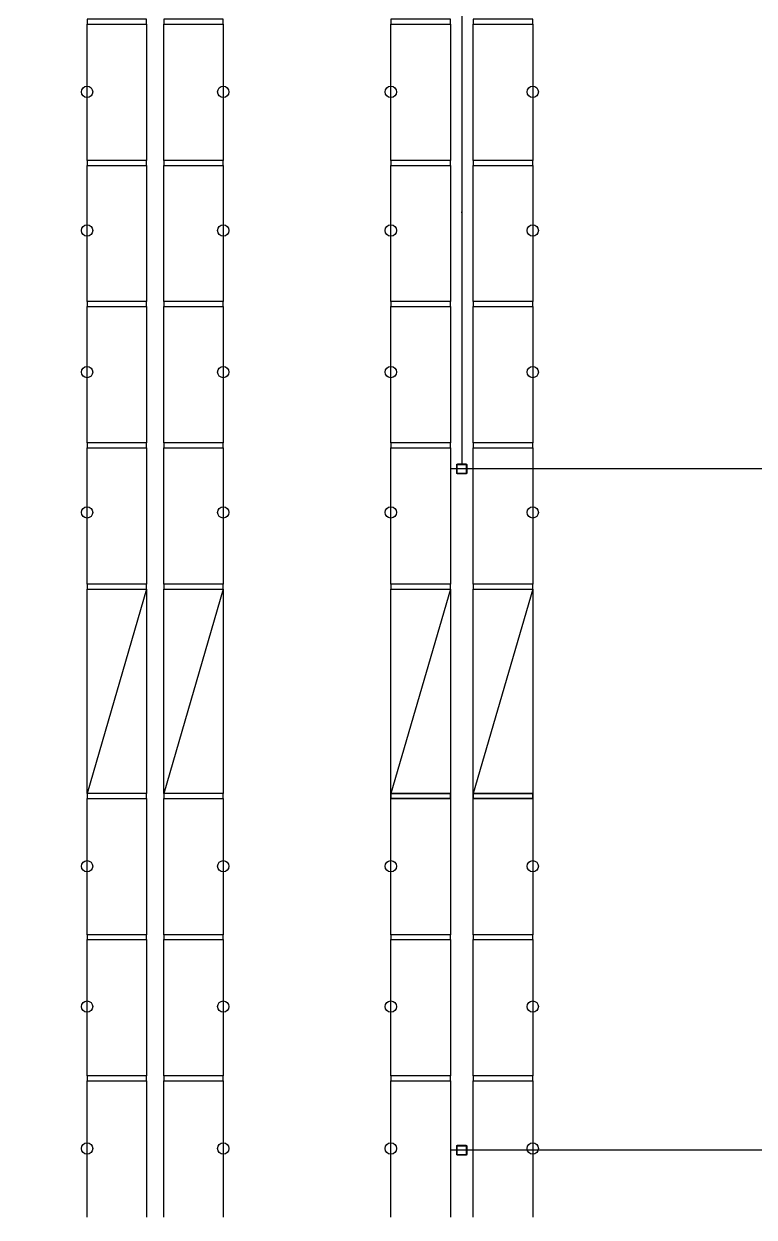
# Model space of a CAD drawing. Header units: millimetres. Extents: x 626570 to 643256, y 6233 to 11343.
# Drawn here: x 636723 to 637238, y 8919 to 9760 of the extents above; entities that cross this region are included whole.
import ezdxf

# ---------------------------------------------------------------- set-up
doc = ezdxf.new("R2010")
doc.units = ezdxf.units.MM
doc.header["$LTSCALE"] = 4000
doc.header["$MEASUREMENT"] = 0
doc.linetypes.add('DASHDOT', pattern=[1, 0.5, -0.25, 0, -0.25])
doc.linetypes.add('HIDDEN', pattern=[0.375, 0.25, -0.125])
for name, color, linetype in [('1', 4, 'DASHDOT'), ('17', 170, 'CONTINUOUS'), ('BEAMS', 170, 'CONTINUOUS'), ('FRAMES', 170, 'CONTINUOUS'), ('LIGHTS', 50, 'CONTINUOUS'), ('MASTERFOUNDATION_1', 4, 'DASHDOT'), ('MASTERFOUNDATION_25', 7, 'CONTINUOUS')]:
    doc.layers.add(name, color=color, linetype=linetype)

msp = doc.modelspace()

# ---------------------------------------------------------------- linework, layer by layer
at = {"layer": '1', "linetype": 'Continuous'}
msp.add_line((637031.93, 9922.61), (637031.93, 9450.6), dxfattribs=at)
at = {"layer": '17', "linetype": 'HIDDEN'}
for p, q in [((636809.93, 9361.97), (636767.93, 9217.97)), ((636863.93, 9361.97), (636821.93, 9217.97)), ((637023.93, 9361.97), (636981.93, 9217.97)), ((637081.93, 9361.97), (637039.93, 9217.97))]:
    msp.add_line(p, q, dxfattribs=at)
at = {"layer": 'BEAMS', "linetype": 'Continuous'}
for p, q in [((636767.93, 9663.97), (636767.93, 9759.97)), ((636809.93, 9759.97), (636809.93, 9663.97)), ((636821.93, 9663.97), (636821.93, 9759.97)), ((636863.93, 9759.97), (636863.93, 9663.97)), ((636981.93, 9663.97), (636981.93, 9759.97)), ((637023.93, 9759.97), (637023.93, 9663.97)), ((637039.93, 9663.97), (637039.93, 9759.97)), ((637081.93, 9759.97), (637081.93, 9663.97)), ((636767.93, 9564.47), (636767.93, 9660.47)), ((636809.93, 9660.47), (636809.93, 9564.47)), ((636821.93, 9564.47), (636821.93, 9660.47)), ((636863.93, 9660.47), (636863.93, 9564.47)), ((636981.93, 9564.47), (636981.93, 9660.47)), ((637023.93, 9660.47), (637023.93, 9564.47)), ((637039.93, 9564.47), (637039.93, 9660.47)), ((637081.93, 9660.47), (637081.93, 9564.47)), ((636767.93, 9464.97), (636767.93, 9560.97)), ((636809.93, 9560.97), (636809.93, 9464.97)), ((636821.93, 9464.97), (636821.93, 9560.97)), ((636863.93, 9560.97), (636863.93, 9464.97)), ((636981.93, 9464.97), (636981.93, 9560.97)), ((637023.93, 9560.97), (637023.93, 9464.97)), ((637039.93, 9464.97), (637039.93, 9560.97)), ((637081.93, 9560.97), (637081.93, 9464.97)), ((636767.93, 9365.47), (636767.93, 9461.47)), ((636809.93, 9461.47), (636809.93, 9365.47)), ((636821.93, 9365.47), (636821.93, 9461.47)), ((636863.93, 9461.47), (636863.93, 9365.47)), ((636981.93, 9365.47), (636981.93, 9461.47)), ((637023.93, 9461.47), (637023.93, 9365.47)), ((637039.93, 9365.47), (637039.93, 9461.47)), ((637081.93, 9461.47), (637081.93, 9365.47)), ((636767.93, 9217.97), (636767.93, 9361.97)), ((636809.93, 9361.97), (636809.93, 9217.97)), ((636821.93, 9217.97), (636821.93, 9361.97)), ((636863.93, 9361.97), (636863.93, 9217.97)), ((636981.93, 9217.97), (636981.93, 9361.97)), ((637023.93, 9361.97), (637023.93, 9217.97)), ((637039.93, 9217.97), (637039.93, 9361.97)), ((637081.93, 9361.97), (637081.93, 9217.97)), ((636767.93, 9118.47), (636767.93, 9214.47)), ((636809.93, 9214.47), (636809.93, 9118.47)), ((636821.93, 9118.47), (636821.93, 9214.47)), ((636863.93, 9214.47), (636863.93, 9118.47)), ((636981.93, 9118.47), (636981.93, 9214.47)), ((637023.93, 9214.47), (637023.93, 9118.47)), ((637039.93, 9118.47), (637039.93, 9214.47)), ((637081.93, 9214.47), (637081.93, 9118.47)), ((636767.93, 9018.97), (636767.93, 9114.97)), ((636809.93, 9114.97), (636809.93, 9018.97)), ((636821.93, 9018.97), (636821.93, 9114.97)), ((636863.93, 9114.97), (636863.93, 9018.97)), ((636981.93, 9018.97), (636981.93, 9114.97)), ((637023.93, 9114.97), (637023.93, 9018.97)), ((637039.93, 9018.97), (637039.93, 9114.97)), ((637081.93, 9114.97), (637081.93, 9018.97)), ((636767.93, 8919.47), (636767.93, 9015.47)), ((636809.93, 9015.47), (636809.93, 8919.47)), ((636821.93, 8919.47), (636821.93, 9015.47)), ((636863.93, 9015.47), (636863.93, 8919.47)), ((636981.93, 8919.47), (636981.93, 9015.47)), ((637023.93, 9015.47), (637023.93, 8919.47)), ((637039.93, 8919.47), (637039.93, 9015.47)), ((637081.93, 9015.47), (637081.93, 8919.47))]:
    msp.add_line(p, q, dxfattribs=at)
at = {"layer": 'FRAMES', "linetype": 'Continuous', "flags": 128}
for points in [[(636767.93, 9759.97), (636809.93, 9759.97), (636809.93, 9763.47), (636767.93, 9763.47), (636767.93, 9759.97)], [(636821.93, 9759.97), (636863.93, 9759.97), (636863.93, 9763.47), (636821.93, 9763.47), (636821.93, 9759.97)], [(636981.93, 9759.97), (637023.93, 9759.97), (637023.93, 9763.47), (636981.93, 9763.47), (636981.93, 9759.97)], [(637039.93, 9759.97), (637081.93, 9759.97), (637081.93, 9763.47), (637039.93, 9763.47), (637039.93, 9759.97)], [(636767.93, 9660.47), (636809.93, 9660.47), (636809.93, 9663.97), (636767.93, 9663.97), (636767.93, 9660.47)], [(636821.93, 9660.47), (636863.93, 9660.47), (636863.93, 9663.97), (636821.93, 9663.97), (636821.93, 9660.47)], [(636981.93, 9660.47), (637023.93, 9660.47), (637023.93, 9663.97), (636981.93, 9663.97), (636981.93, 9660.47)], [(637039.93, 9660.47), (637081.93, 9660.47), (637081.93, 9663.97), (637039.93, 9663.97), (637039.93, 9660.47)], [(636767.93, 9560.97), (636809.93, 9560.97), (636809.93, 9564.47), (636767.93, 9564.47), (636767.93, 9560.97)], [(636821.93, 9560.97), (636863.93, 9560.97), (636863.93, 9564.47), (636821.93, 9564.47), (636821.93, 9560.97)], [(636981.93, 9560.97), (637023.93, 9560.97), (637023.93, 9564.47), (636981.93, 9564.47), (636981.93, 9560.97)], [(637039.93, 9560.97), (637081.93, 9560.97), (637081.93, 9564.47), (637039.93, 9564.47), (637039.93, 9560.97)], [(636767.93, 9461.47), (636809.93, 9461.47), (636809.93, 9464.97), (636767.93, 9464.97), (636767.93, 9461.47)], [(636821.93, 9461.47), (636863.93, 9461.47), (636863.93, 9464.97), (636821.93, 9464.97), (636821.93, 9461.47)], [(636981.93, 9461.47), (637023.93, 9461.47), (637023.93, 9464.97), (636981.93, 9464.97), (636981.93, 9461.47)], [(637039.93, 9461.47), (637081.93, 9461.47), (637081.93, 9464.97), (637039.93, 9464.97), (637039.93, 9461.47)], [(636767.93, 9361.97), (636809.93, 9361.97), (636809.93, 9365.47), (636767.93, 9365.47), (636767.93, 9361.97)], [(636767.93, 9361.97), (636809.93, 9361.97), (636809.93, 9365.47), (636767.93, 9365.47), (636767.93, 9361.97)], [(636821.93, 9361.97), (636863.93, 9361.97), (636863.93, 9365.47), (636821.93, 9365.47), (636821.93, 9361.97)], [(636821.93, 9361.97), (636863.93, 9361.97), (636863.93, 9365.47), (636821.93, 9365.47), (636821.93, 9361.97)], [(636981.93, 9361.97), (637023.93, 9361.97), (637023.93, 9365.47), (636981.93, 9365.47), (636981.93, 9361.97)], [(637039.93, 9361.97), (637081.93, 9361.97), (637081.93, 9365.47), (637039.93, 9365.47), (637039.93, 9361.97)], [(636767.93, 9214.47), (636809.93, 9214.47), (636809.93, 9217.97), (636767.93, 9217.97), (636767.93, 9214.47)], [(636821.93, 9214.47), (636863.93, 9214.47), (636863.93, 9217.97), (636821.93, 9217.97), (636821.93, 9214.47)], [(636981.93, 9217.97), (637023.93, 9217.97), (637023.93, 9214.47), (636981.93, 9214.47), (636981.93, 9217.97)], [(636981.93, 9214.47), (637023.93, 9214.47), (637023.93, 9217.97), (636981.93, 9217.97), (636981.93, 9214.47)], [(637039.93, 9217.97), (637081.93, 9217.97), (637081.93, 9214.47), (637039.93, 9214.47), (637039.93, 9217.97)], [(637039.93, 9214.47), (637081.93, 9214.47), (637081.93, 9217.97), (637039.93, 9217.97), (637039.93, 9214.47)], [(636767.93, 9114.97), (636809.93, 9114.97), (636809.93, 9118.47), (636767.93, 9118.47), (636767.93, 9114.97)], [(636821.93, 9114.97), (636863.93, 9114.97), (636863.93, 9118.47), (636821.93, 9118.47), (636821.93, 9114.97)], [(636981.93, 9114.97), (637023.93, 9114.97), (637023.93, 9118.47), (636981.93, 9118.47), (636981.93, 9114.97)], [(637039.93, 9114.97), (637081.93, 9114.97), (637081.93, 9118.47), (637039.93, 9118.47), (637039.93, 9114.97)], [(636767.93, 9015.47), (636809.93, 9015.47), (636809.93, 9018.97), (636767.93, 9018.97), (636767.93, 9015.47)], [(636821.93, 9015.47), (636863.93, 9015.47), (636863.93, 9018.97), (636821.93, 9018.97), (636821.93, 9015.47)], [(636981.93, 9015.47), (637023.93, 9015.47), (637023.93, 9018.97), (636981.93, 9018.97), (636981.93, 9015.47)], [(637039.93, 9015.47), (637081.93, 9015.47), (637081.93, 9018.97), (637039.93, 9018.97), (637039.93, 9015.47)]]:
    msp.add_lwpolyline(points, close=True, dxfattribs=at)
at = {"layer": 'LIGHTS'}
for centre in [(636767.93, 9712.26), (636863.93, 9712.26), (636981.93, 9712.26), (637081.93, 9712.26), (636767.93, 9614.58), (636863.93, 9614.58), (636981.93, 9614.58), (637081.93, 9614.58), (636767.93, 9514.85), (636863.93, 9514.85), (636981.93, 9514.85), (637081.93, 9514.85), (636767.93, 9415.98), (636863.93, 9415.98), (636981.93, 9415.98), (637081.93, 9415.98), (636767.93, 9166.66), (636863.93, 9166.66), (636981.93, 9166.66), (637081.93, 9166.66), (636767.93, 9067.78), (636863.93, 9067.78), (636981.93, 9067.78), (637081.93, 9067.78), (636767.93, 8967.81), (636863.93, 8967.81), (636981.93, 8967.81), (637081.93, 8967.81)]:
    msp.add_circle(centre, 3.99, dxfattribs=at)
at = {"layer": 'MASTERFOUNDATION_1', "linetype": 'DASHDOT'}
for p, q in [((637031.93, 6627.53), (637031.93, 11123.23)), ((643023.86, 9446.61), (626796.64, 9446.61)), ((643023.86, 8966.61), (626796.64, 8966.61))]:
    msp.add_line(p, q, dxfattribs=at)
at = {"layer": 'MASTERFOUNDATION_25', "linetype": 'Continuous', "flags": 128}
for points in [[(637029.02, 9450.11), (637034.77, 9450.11), (637034.79, 9450.11), (637034.82, 9450.11), (637034.84, 9450.1), (637034.86, 9450.1), (637034.88, 9450.1), (637034.9, 9450.09), (637034.92, 9450.09), (637034.94, 9450.08), (637034.96, 9450.08), (637034.99, 9450.07), (637035.01, 9450.06), (637035.03, 9450.05), (637035.04, 9450.05), (637035.06, 9450.04), (637035.08, 9450.02), (637035.1, 9450.01), (637035.12, 9450), (637035.14, 9449.99), (637035.16, 9449.98), (637035.17, 9449.96), (637035.19, 9449.95), (637035.2, 9449.93), (637035.22, 9449.92), (637035.23, 9449.9), (637035.25, 9449.89), (637035.26, 9449.87), (637035.28, 9449.85), (637035.29, 9449.83), (637035.3, 9449.82), (637035.31, 9449.8), (637035.32, 9449.78), (637035.33, 9449.76), (637035.34, 9449.74), (637035.35, 9449.72), (637035.36, 9449.7), (637035.36, 9449.68), (637035.37, 9449.66), (637035.38, 9449.64), (637035.38, 9449.62), (637035.38, 9449.59), (637035.39, 9449.57), (637035.39, 9449.55), (637035.39, 9449.53), (637035.39, 9449.51), (637035.39, 9449.49), (637035.39, 9443.73), (637035.39, 9443.71), (637035.39, 9443.69), (637035.39, 9443.66), (637035.39, 9443.64), (637035.38, 9443.62), (637035.38, 9443.6), (637035.38, 9443.58), (637035.37, 9443.56), (637035.36, 9443.54), (637035.36, 9443.52), (637035.35, 9443.5), (637035.34, 9443.48), (637035.33, 9443.46), (637035.32, 9443.44), (637035.31, 9443.42), (637035.3, 9443.4), (637035.29, 9443.38), (637035.28, 9443.36), (637035.26, 9443.35), (637035.25, 9443.33), (637035.23, 9443.31), (637035.22, 9443.3), (637035.2, 9443.28), (637035.19, 9443.27), (637035.17, 9443.25), (637035.16, 9443.24), (637035.14, 9443.23), (637035.12, 9443.21), (637035.1, 9443.2), (637035.08, 9443.19), (637035.06, 9443.18), (637035.04, 9443.17), (637035.03, 9443.16), (637035.01, 9443.15), (637034.99, 9443.15), (637034.96, 9443.14), (637034.94, 9443.13), (637034.92, 9443.13), (637034.9, 9443.12), (637034.88, 9443.12), (637034.86, 9443.11), (637034.84, 9443.11), (637034.82, 9443.11), (637034.79, 9443.11), (637034.77, 9443.11), (637029.02, 9443.11), (637028.99, 9443.11), (637028.97, 9443.11), (637028.95, 9443.11), (637028.93, 9443.11), (637028.91, 9443.12), (637028.89, 9443.12), (637028.87, 9443.13), (637028.84, 9443.13), (637028.82, 9443.14), (637028.8, 9443.15), (637028.78, 9443.15), (637028.76, 9443.16), (637028.74, 9443.17), (637028.72, 9443.18), (637028.7, 9443.19), (637028.69, 9443.2), (637028.67, 9443.21), (637028.65, 9443.23), (637028.63, 9443.24), (637028.62, 9443.25), (637028.6, 9443.27), (637028.58, 9443.28), (637028.57, 9443.3), (637028.55, 9443.31), (637028.54, 9443.33), (637028.53, 9443.35), (637028.51, 9443.36), (637028.5, 9443.38), (637028.49, 9443.4), (637028.48, 9443.42), (637028.47, 9443.44), (637028.46, 9443.46), (637028.45, 9443.48), (637028.44, 9443.5), (637028.43, 9443.52), (637028.42, 9443.54), (637028.42, 9443.56), (637028.41, 9443.58), (637028.41, 9443.6), (637028.4, 9443.62), (637028.4, 9443.64), (637028.4, 9443.66), (637028.4, 9443.69), (637028.39, 9443.71), (637028.39, 9443.73), (637028.39, 9449.49), (637028.39, 9449.51), (637028.4, 9449.53), (637028.4, 9449.55), (637028.4, 9449.57), (637028.4, 9449.59), (637028.41, 9449.62), (637028.41, 9449.64), (637028.42, 9449.66), (637028.42, 9449.68), (637028.43, 9449.7), (637028.44, 9449.72), (637028.45, 9449.74), (637028.46, 9449.76), (637028.47, 9449.78), (637028.48, 9449.8), (637028.49, 9449.82), (637028.5, 9449.83), (637028.51, 9449.85), (637028.53, 9449.87), (637028.54, 9449.89), (637028.55, 9449.9), (637028.57, 9449.92), (637028.58, 9449.93), (637028.6, 9449.95), (637028.62, 9449.96), (637028.63, 9449.98), (637028.65, 9449.99), (637028.67, 9450), (637028.69, 9450.01), (637028.7, 9450.02), (637028.72, 9450.04), (637028.74, 9450.05), (637028.76, 9450.05), (637028.78, 9450.06), (637028.8, 9450.07), (637028.82, 9450.08), (637028.84, 9450.08), (637028.87, 9450.09), (637028.89, 9450.09), (637028.91, 9450.1), (637028.93, 9450.1), (637028.95, 9450.1), (637028.97, 9450.11), (637028.99, 9450.11), (637029.02, 9450.11)], [(637029.02, 9449.8), (637034.77, 9449.8), (637034.78, 9449.8), (637034.79, 9449.79), (637034.8, 9449.79), (637034.82, 9449.79), (637034.83, 9449.79), (637034.84, 9449.79), (637034.85, 9449.79), (637034.86, 9449.78), (637034.87, 9449.78), (637034.88, 9449.78), (637034.89, 9449.77), (637034.9, 9449.77), (637034.91, 9449.76), (637034.92, 9449.76), (637034.93, 9449.75), (637034.94, 9449.75), (637034.94, 9449.74), (637034.95, 9449.74), (637034.96, 9449.73), (637034.97, 9449.72), (637034.98, 9449.72), (637034.99, 9449.71), (637034.99, 9449.7), (637035, 9449.69), (637035.01, 9449.69), (637035.02, 9449.68), (637035.02, 9449.67), (637035.03, 9449.66), (637035.03, 9449.65), (637035.04, 9449.64), (637035.04, 9449.63), (637035.05, 9449.62), (637035.05, 9449.61), (637035.06, 9449.6), (637035.06, 9449.59), (637035.07, 9449.58), (637035.07, 9449.57), (637035.07, 9449.56), (637035.07, 9449.55), (637035.08, 9449.54), (637035.08, 9449.53), (637035.08, 9449.52), (637035.08, 9449.51), (637035.08, 9449.5), (637035.08, 9449.49), (637035.08, 9443.73), (637035.08, 9443.72), (637035.08, 9443.71), (637035.08, 9443.7), (637035.08, 9443.69), (637035.08, 9443.68), (637035.07, 9443.67), (637035.07, 9443.66), (637035.07, 9443.64), (637035.07, 9443.63), (637035.06, 9443.62), (637035.06, 9443.61), (637035.05, 9443.6), (637035.05, 9443.59), (637035.04, 9443.58), (637035.04, 9443.58), (637035.03, 9443.57), (637035.03, 9443.56), (637035.02, 9443.55), (637035.02, 9443.54), (637035.01, 9443.53), (637035, 9443.52), (637034.99, 9443.52), (637034.99, 9443.51), (637034.98, 9443.5), (637034.97, 9443.49), (637034.96, 9443.49), (637034.95, 9443.48), (637034.94, 9443.47), (637034.94, 9443.47), (637034.93, 9443.46), (637034.92, 9443.46), (637034.91, 9443.45), (637034.9, 9443.45), (637034.89, 9443.44), (637034.88, 9443.44), (637034.87, 9443.44), (637034.86, 9443.43), (637034.85, 9443.43), (637034.84, 9443.43), (637034.83, 9443.43), (637034.82, 9443.42), (637034.8, 9443.42), (637034.79, 9443.42), (637034.78, 9443.42), (637034.77, 9443.42), (637029.02, 9443.42), (637029, 9443.42), (637028.99, 9443.42), (637028.98, 9443.42), (637028.97, 9443.42), (637028.96, 9443.43), (637028.95, 9443.43), (637028.94, 9443.43), (637028.93, 9443.43), (637028.92, 9443.44), (637028.91, 9443.44), (637028.9, 9443.44), (637028.89, 9443.45), (637028.88, 9443.45), (637028.87, 9443.46), (637028.86, 9443.46), (637028.85, 9443.47), (637028.84, 9443.47), (637028.83, 9443.48), (637028.83, 9443.49), (637028.82, 9443.49), (637028.81, 9443.5), (637028.8, 9443.51), (637028.79, 9443.52), (637028.79, 9443.52), (637028.78, 9443.53), (637028.77, 9443.54), (637028.77, 9443.55), (637028.76, 9443.56), (637028.75, 9443.57), (637028.75, 9443.58), (637028.74, 9443.58), (637028.74, 9443.59), (637028.73, 9443.6), (637028.73, 9443.61), (637028.73, 9443.62), (637028.72, 9443.63), (637028.72, 9443.64), (637028.72, 9443.66), (637028.71, 9443.67), (637028.71, 9443.68), (637028.71, 9443.69), (637028.71, 9443.7), (637028.71, 9443.71), (637028.71, 9443.72), (637028.71, 9443.73), (637028.71, 9449.49), (637028.71, 9449.5), (637028.71, 9449.51), (637028.71, 9449.52), (637028.71, 9449.53), (637028.71, 9449.54), (637028.71, 9449.55), (637028.72, 9449.56), (637028.72, 9449.57), (637028.72, 9449.58), (637028.73, 9449.59), (637028.73, 9449.6), (637028.73, 9449.61), (637028.74, 9449.62), (637028.74, 9449.63), (637028.75, 9449.64), (637028.75, 9449.65), (637028.76, 9449.66), (637028.77, 9449.67), (637028.77, 9449.68), (637028.78, 9449.69), (637028.79, 9449.69), (637028.79, 9449.7), (637028.8, 9449.71), (637028.81, 9449.72), (637028.82, 9449.72), (637028.83, 9449.73), (637028.83, 9449.74), (637028.84, 9449.74), (637028.85, 9449.75), (637028.86, 9449.75), (637028.87, 9449.76), (637028.88, 9449.76), (637028.89, 9449.77), (637028.9, 9449.77), (637028.91, 9449.78), (637028.92, 9449.78), (637028.93, 9449.78), (637028.94, 9449.79), (637028.95, 9449.79), (637028.96, 9449.79), (637028.97, 9449.79), (637028.98, 9449.79), (637028.99, 9449.79), (637029, 9449.8), (637029.02, 9449.8)], [(637029.02, 8970.11), (637034.77, 8970.11), (637034.79, 8970.11), (637034.82, 8970.11), (637034.84, 8970.1), (637034.86, 8970.1), (637034.88, 8970.1), (637034.9, 8970.09), (637034.92, 8970.09), (637034.94, 8970.08), (637034.96, 8970.08), (637034.99, 8970.07), (637035.01, 8970.06), (637035.03, 8970.05), (637035.04, 8970.05), (637035.06, 8970.04), (637035.08, 8970.02), (637035.1, 8970.01), (637035.12, 8970), (637035.14, 8969.99), (637035.16, 8969.98), (637035.17, 8969.96), (637035.19, 8969.95), (637035.2, 8969.93), (637035.22, 8969.92), (637035.23, 8969.9), (637035.25, 8969.89), (637035.26, 8969.87), (637035.28, 8969.85), (637035.29, 8969.83), (637035.3, 8969.82), (637035.31, 8969.8), (637035.32, 8969.78), (637035.33, 8969.76), (637035.34, 8969.74), (637035.35, 8969.72), (637035.36, 8969.7), (637035.36, 8969.68), (637035.37, 8969.66), (637035.38, 8969.64), (637035.38, 8969.62), (637035.38, 8969.59), (637035.39, 8969.57), (637035.39, 8969.55), (637035.39, 8969.53), (637035.39, 8969.51), (637035.39, 8969.49), (637035.39, 8963.73), (637035.39, 8963.71), (637035.39, 8963.69), (637035.39, 8963.66), (637035.39, 8963.64), (637035.38, 8963.62), (637035.38, 8963.6), (637035.38, 8963.58), (637035.37, 8963.56), (637035.36, 8963.54), (637035.36, 8963.52), (637035.35, 8963.5), (637035.34, 8963.48), (637035.33, 8963.46), (637035.32, 8963.44), (637035.31, 8963.42), (637035.3, 8963.4), (637035.29, 8963.38), (637035.28, 8963.36), (637035.26, 8963.35), (637035.25, 8963.33), (637035.23, 8963.31), (637035.22, 8963.3), (637035.2, 8963.28), (637035.19, 8963.27), (637035.17, 8963.25), (637035.16, 8963.24), (637035.14, 8963.23), (637035.12, 8963.21), (637035.1, 8963.2), (637035.08, 8963.19), (637035.06, 8963.18), (637035.04, 8963.17), (637035.03, 8963.16), (637035.01, 8963.15), (637034.99, 8963.15), (637034.96, 8963.14), (637034.94, 8963.13), (637034.92, 8963.13), (637034.9, 8963.12), (637034.88, 8963.12), (637034.86, 8963.11), (637034.84, 8963.11), (637034.82, 8963.11), (637034.79, 8963.11), (637034.77, 8963.11), (637029.02, 8963.11), (637028.99, 8963.11), (637028.97, 8963.11), (637028.95, 8963.11), (637028.93, 8963.11), (637028.91, 8963.12), (637028.89, 8963.12), (637028.87, 8963.13), (637028.84, 8963.13), (637028.82, 8963.14), (637028.8, 8963.15), (637028.78, 8963.15), (637028.76, 8963.16), (637028.74, 8963.17), (637028.72, 8963.18), (637028.7, 8963.19), (637028.69, 8963.2), (637028.67, 8963.21), (637028.65, 8963.23), (637028.63, 8963.24), (637028.62, 8963.25), (637028.6, 8963.27), (637028.58, 8963.28), (637028.57, 8963.3), (637028.55, 8963.31), (637028.54, 8963.33), (637028.53, 8963.35), (637028.51, 8963.36), (637028.5, 8963.38), (637028.49, 8963.4), (637028.48, 8963.42), (637028.47, 8963.44), (637028.46, 8963.46), (637028.45, 8963.48), (637028.44, 8963.5), (637028.43, 8963.52), (637028.42, 8963.54), (637028.42, 8963.56), (637028.41, 8963.58), (637028.41, 8963.6), (637028.4, 8963.62), (637028.4, 8963.64), (637028.4, 8963.66), (637028.4, 8963.69), (637028.39, 8963.71), (637028.39, 8963.73), (637028.39, 8969.49), (637028.39, 8969.51), (637028.4, 8969.53), (637028.4, 8969.55), (637028.4, 8969.57), (637028.4, 8969.59), (637028.41, 8969.62), (637028.41, 8969.64), (637028.42, 8969.66), (637028.42, 8969.68), (637028.43, 8969.7), (637028.44, 8969.72), (637028.45, 8969.74), (637028.46, 8969.76), (637028.47, 8969.78), (637028.48, 8969.8), (637028.49, 8969.82), (637028.5, 8969.83), (637028.51, 8969.85), (637028.53, 8969.87), (637028.54, 8969.89), (637028.55, 8969.9), (637028.57, 8969.92), (637028.58, 8969.93), (637028.6, 8969.95), (637028.62, 8969.96), (637028.63, 8969.98), (637028.65, 8969.99), (637028.67, 8970), (637028.69, 8970.01), (637028.7, 8970.02), (637028.72, 8970.04), (637028.74, 8970.05), (637028.76, 8970.05), (637028.78, 8970.06), (637028.8, 8970.07), (637028.82, 8970.08), (637028.84, 8970.08), (637028.87, 8970.09), (637028.89, 8970.09), (637028.91, 8970.1), (637028.93, 8970.1), (637028.95, 8970.1), (637028.97, 8970.11), (637028.99, 8970.11), (637029.02, 8970.11)], [(637029.02, 8969.8), (637034.77, 8969.8), (637034.78, 8969.8), (637034.79, 8969.79), (637034.8, 8969.79), (637034.82, 8969.79), (637034.83, 8969.79), (637034.84, 8969.79), (637034.85, 8969.79), (637034.86, 8969.78), (637034.87, 8969.78), (637034.88, 8969.78), (637034.89, 8969.77), (637034.9, 8969.77), (637034.91, 8969.76), (637034.92, 8969.76), (637034.93, 8969.75), (637034.94, 8969.75), (637034.94, 8969.74), (637034.95, 8969.74), (637034.96, 8969.73), (637034.97, 8969.72), (637034.98, 8969.72), (637034.99, 8969.71), (637034.99, 8969.7), (637035, 8969.69), (637035.01, 8969.69), (637035.02, 8969.68), (637035.02, 8969.67), (637035.03, 8969.66), (637035.03, 8969.65), (637035.04, 8969.64), (637035.04, 8969.63), (637035.05, 8969.62), (637035.05, 8969.61), (637035.06, 8969.6), (637035.06, 8969.59), (637035.07, 8969.58), (637035.07, 8969.57), (637035.07, 8969.56), (637035.07, 8969.55), (637035.08, 8969.54), (637035.08, 8969.53), (637035.08, 8969.52), (637035.08, 8969.51), (637035.08, 8969.5), (637035.08, 8969.49), (637035.08, 8963.73), (637035.08, 8963.72), (637035.08, 8963.71), (637035.08, 8963.7), (637035.08, 8963.69), (637035.08, 8963.68), (637035.07, 8963.67), (637035.07, 8963.66), (637035.07, 8963.64), (637035.07, 8963.63), (637035.06, 8963.62), (637035.06, 8963.61), (637035.05, 8963.6), (637035.05, 8963.59), (637035.04, 8963.58), (637035.04, 8963.58), (637035.03, 8963.57), (637035.03, 8963.56), (637035.02, 8963.55), (637035.02, 8963.54), (637035.01, 8963.53), (637035, 8963.52), (637034.99, 8963.52), (637034.99, 8963.51), (637034.98, 8963.5), (637034.97, 8963.49), (637034.96, 8963.49), (637034.95, 8963.48), (637034.94, 8963.47), (637034.94, 8963.47), (637034.93, 8963.46), (637034.92, 8963.46), (637034.91, 8963.45), (637034.9, 8963.45), (637034.89, 8963.44), (637034.88, 8963.44), (637034.87, 8963.44), (637034.86, 8963.43), (637034.85, 8963.43), (637034.84, 8963.43), (637034.83, 8963.43), (637034.82, 8963.42), (637034.8, 8963.42), (637034.79, 8963.42), (637034.78, 8963.42), (637034.77, 8963.42), (637029.02, 8963.42), (637029, 8963.42), (637028.99, 8963.42), (637028.98, 8963.42), (637028.97, 8963.42), (637028.96, 8963.43), (637028.95, 8963.43), (637028.94, 8963.43), (637028.93, 8963.43), (637028.92, 8963.44), (637028.91, 8963.44), (637028.9, 8963.44), (637028.89, 8963.45), (637028.88, 8963.45), (637028.87, 8963.46), (637028.86, 8963.46), (637028.85, 8963.47), (637028.84, 8963.47), (637028.83, 8963.48), (637028.83, 8963.49), (637028.82, 8963.49), (637028.81, 8963.5), (637028.8, 8963.51), (637028.79, 8963.52), (637028.79, 8963.52), (637028.78, 8963.53), (637028.77, 8963.54), (637028.77, 8963.55), (637028.76, 8963.56), (637028.75, 8963.57), (637028.75, 8963.58), (637028.74, 8963.58), (637028.74, 8963.59), (637028.73, 8963.6), (637028.73, 8963.61), (637028.73, 8963.62), (637028.72, 8963.63), (637028.72, 8963.64), (637028.72, 8963.66), (637028.71, 8963.67), (637028.71, 8963.68), (637028.71, 8963.69), (637028.71, 8963.7), (637028.71, 8963.71), (637028.71, 8963.72), (637028.71, 8963.73), (637028.71, 8969.49), (637028.71, 8969.5), (637028.71, 8969.51), (637028.71, 8969.52), (637028.71, 8969.53), (637028.71, 8969.54), (637028.71, 8969.55), (637028.72, 8969.56), (637028.72, 8969.57), (637028.72, 8969.58), (637028.73, 8969.59), (637028.73, 8969.6), (637028.73, 8969.61), (637028.74, 8969.62), (637028.74, 8969.63), (637028.75, 8969.64), (637028.75, 8969.65), (637028.76, 8969.66), (637028.77, 8969.67), (637028.77, 8969.68), (637028.78, 8969.69), (637028.79, 8969.69), (637028.79, 8969.7), (637028.8, 8969.71), (637028.81, 8969.72), (637028.82, 8969.72), (637028.83, 8969.73), (637028.83, 8969.74), (637028.84, 8969.74), (637028.85, 8969.75), (637028.86, 8969.75), (637028.87, 8969.76), (637028.88, 8969.76), (637028.89, 8969.77), (637028.9, 8969.77), (637028.91, 8969.78), (637028.92, 8969.78), (637028.93, 8969.78), (637028.94, 8969.79), (637028.95, 8969.79), (637028.96, 8969.79), (637028.97, 8969.79), (637028.98, 8969.79), (637028.99, 8969.79), (637029, 8969.8), (637029.02, 8969.8)]]:
    msp.add_lwpolyline(points, close=True, dxfattribs=at)

doc.saveas('drawing.dxf')
